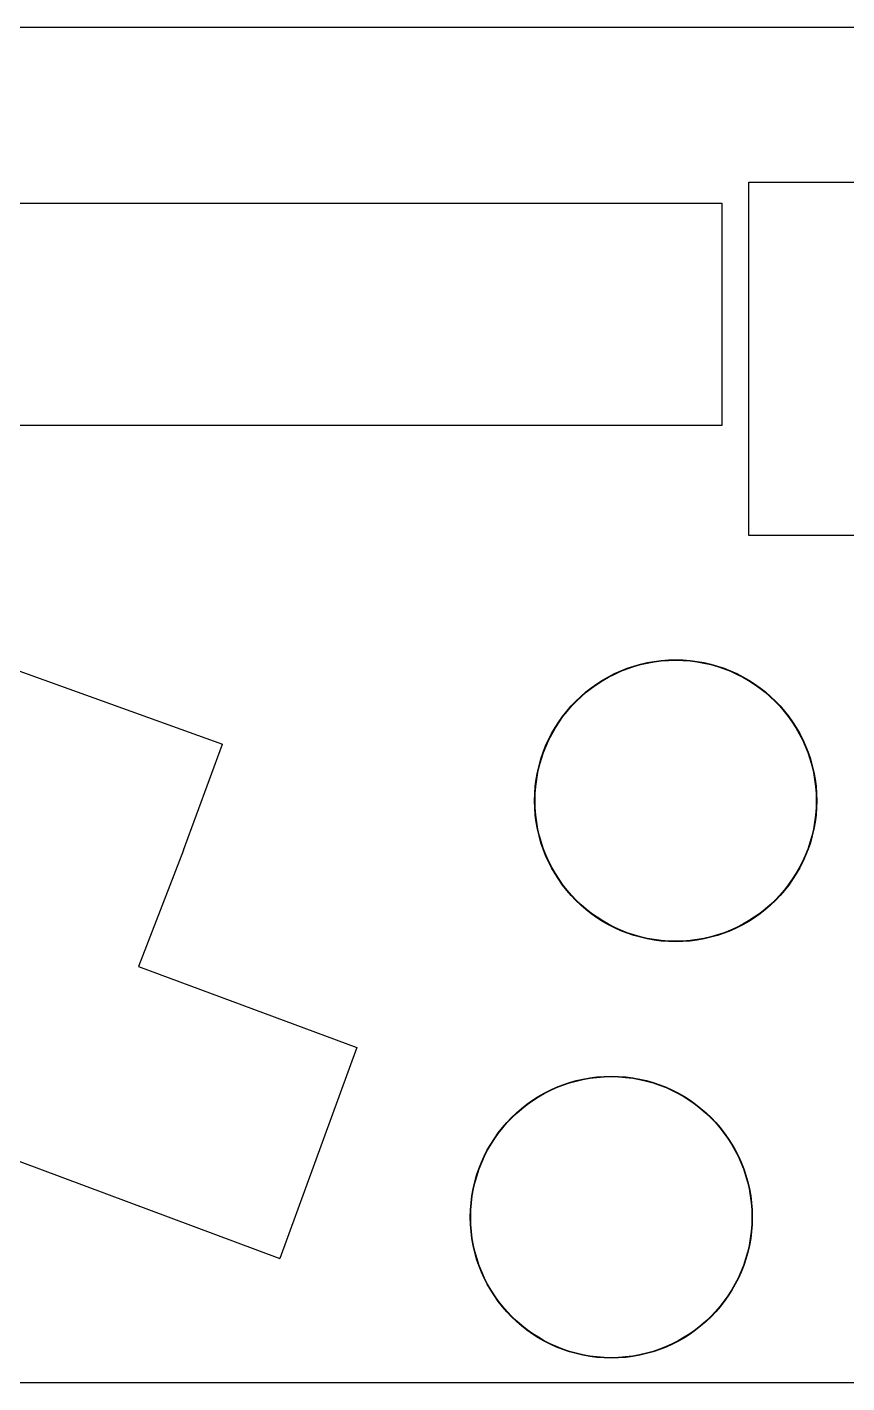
# Model space of a CAD drawing. Header units: millimetres. Extents: x -2 to 247, y -100 to 11.
# Drawn here: x 66.4 to 133.5, y -100.2 to 10.7 of the extents above; entities that cross this region are included whole.
import ezdxf

# ---------------------------------------------------------------- set-up
doc = ezdxf.new("R2010")
doc.units = ezdxf.units.MM
for name, color, linetype in [('Body', 7, 'CONTINUOUS'), ('Body001', 7, 'CONTINUOUS'), ('Body002', 7, 'CONTINUOUS'), ('Hole', 7, 'CONTINUOUS'), ('Hole001', 7, 'CONTINUOUS'), ('Hole002', 7, 'CONTINUOUS'), ('Hole003', 7, 'CONTINUOUS'), ('Hole004', 7, 'CONTINUOUS'), ('Pad', 7, 'CONTINUOUS'), ('Pad001', 7, 'CONTINUOUS'), ('Pad002', 7, 'CONTINUOUS'), ('Pocket', 7, 'CONTINUOUS'), ('Pocket001', 7, 'CONTINUOUS'), ('Pocket002', 7, 'CONTINUOUS'), ('Pocket004', 7, 'CONTINUOUS'), ('Pocket005', 7, 'CONTINUOUS'), ('Sketch', 7, 'CONTINUOUS'), ('Sketch002', 7, 'CONTINUOUS'), ('Sketch004', 7, 'CONTINUOUS'), ('Sketch005', 7, 'CONTINUOUS'), ('Sketch006', 7, 'CONTINUOUS'), ('Sketch007', 7, 'CONTINUOUS'), ('Sketch008', 7, 'CONTINUOUS'), ('Sketch010', 7, 'CONTINUOUS'), ('Sketch012', 7, 'CONTINUOUS'), ('Sketch013', 7, 'CONTINUOUS')]:
    doc.layers.add(name, color=color, linetype=linetype)

msp = doc.modelspace()

# ---------------------------------------------------------------- linework, layer by layer
at = {"layer": 'Body'}
for p, q in [((2.94989, 10.7266), (243.407, 10.7266)), ((2.94989, 10.7266, -5), (243.407, 10.7266, -5)), ((2.94989, 10.7266), (243.407, 10.7266)), ((2.94989, 10.7266, -5), (243.407, 10.7266, -5)), ((241.329, -100.218), (1.30016, -100.218)), ((241.329, -100.218, -5), (1.30016, -100.218, -5)), ((241.329, -100.218), (1.30016, -100.218)), ((241.329, -100.218, -5), (1.30016, -100.218, -5))]:
    msp.add_line(p, q, dxfattribs=at)
at = {"layer": 'Body001'}
for p, q in [((2.94989, 10.7266), (214.413, 10.7266)), ((2.94989, 10.7266, -5), (214.413, 10.7266, -5)), ((2.94989, 10.7266), (214.413, 10.7266)), ((2.94989, 10.7266, -5), (214.413, 10.7266, -5)), ((125.466, -1.95564), (189.745, -1.95564)), ((125.466, -30.8719), (125.466, -1.95564)), ((125.466, -1.95564, -5), (189.745, -1.95564, -5)), ((125.466, -30.8719, -5), (125.466, -1.95564, -5)), ((125.466, -1.95564), (189.745, -1.95564)), ((125.466, -1.95564, -5), (189.745, -1.95564, -5)), ((125.466, -1.95564), (125.466, -1.95564, -5)), ((125.466, -30.8719), (125.466, -1.95564)), ((125.466, -1.95564), (125.466, -1.95564, -5)), ((125.466, -30.8719, -5), (125.466, -1.95564, -5)), ((3.6778, -3.67118), (123.261, -3.67118)), ((3.6778, -3.67118, -5), (123.261, -3.67118, -5)), ((3.6778, -3.67118), (123.261, -3.67118)), ((3.6778, -3.67118, -5), (123.261, -3.67118, -5)), ((123.261, -3.67118), (123.261, -21.8796)), ((123.261, -3.67118, -5), (123.261, -21.8796, -5)), ((123.261, -3.67118), (123.261, -3.67118, -5)), ((123.261, -3.67118), (123.261, -21.8796)), ((123.261, -3.67118, -5), (123.261, -21.8796, -5)), ((123.261, -3.67118), (123.261, -3.67118, -5)), ((123.261, -21.8796), (3.6778, -21.8796)), ((123.261, -21.8796, -5), (3.6778, -21.8796, -5)), ((123.261, -21.8796), (3.6778, -21.8796)), ((123.261, -21.8796, -5), (3.6778, -21.8796, -5)), ((123.261, -21.8796), (123.261, -21.8796, -5)), ((123.261, -21.8796), (123.261, -21.8796, -5)), ((189.806, -30.8719), (125.466, -30.8719)), ((189.806, -30.8719, -5), (125.466, -30.8719, -5)), ((125.466, -30.8719), (125.466, -30.8719, -5)), ((189.806, -30.8719), (125.466, -30.8719)), ((125.466, -30.8719), (125.466, -30.8719, -5)), ((189.806, -30.8719, -5), (125.466, -30.8719, -5)), ((65.087, -41.7096), (82.411, -47.9487)), ((65.087, -41.7096, -5), (82.411, -47.9487, -5)), ((65.087, -41.7096), (82.411, -47.9487)), ((65.087, -41.7096, -5), (82.411, -47.9487, -5)), ((79.2356, -56.6277), (82.411, -47.9487)), ((79.2356, -56.6277, -5), (82.411, -47.9487, -5)), ((79.2356, -56.6277), (82.411, -47.9487)), ((79.2356, -56.6277, -5), (82.411, -47.9487, -5)), ((82.411, -47.9487), (82.411, -47.9487, -5)), ((82.411, -47.9487), (82.411, -47.9487, -5)), ((130.988, -52.5802), (130.988, -52.5802, -5)), ((130.988, -52.5802), (130.988, -52.5802, -5)), ((79.2356, -56.6277), (75.5554, -66.136)), ((79.2356, -56.6277, -5), (75.5554, -66.136, -5)), ((79.2356, -56.6277), (75.5554, -66.136)), ((79.2356, -56.6277, -5), (75.5554, -66.136, -5)), ((79.2356, -56.6277), (79.2356, -56.6277, -5)), ((79.2356, -56.6277), (79.2356, -56.6277, -5)), ((75.5554, -66.136), (93.4166, -72.7756)), ((75.5554, -66.136, -5), (93.4166, -72.7756, -5)), ((75.5554, -66.136), (93.4166, -72.7756)), ((75.5554, -66.136, -5), (93.4166, -72.7756, -5)), ((75.5554, -66.136), (75.5554, -66.136, -5)), ((75.5554, -66.136), (75.5554, -66.136, -5)), ((34.0657, -70.232), (87.1238, -90.0486)), ((34.0657, -70.232, -5), (87.1238, -90.0486, -5)), ((34.0657, -70.232), (87.1238, -90.0486)), ((34.0657, -70.232, -5), (87.1238, -90.0486, -5)), ((93.4166, -72.7756), (87.1238, -90.0486)), ((93.4166, -72.7756, -5), (87.1238, -90.0486, -5)), ((93.4166, -72.7756), (87.1238, -90.0486)), ((93.4166, -72.7756, -5), (87.1238, -90.0486, -5)), ((93.4166, -72.7756), (93.4166, -72.7756, -5)), ((93.4166, -72.7756), (93.4166, -72.7756, -5)), ((125.723, -86.6552), (125.723, -86.6552, -5)), ((125.723, -86.6552), (125.723, -86.6552, -5)), ((87.1238, -90.0486), (87.1238, -90.0486, -5)), ((87.1238, -90.0486), (87.1238, -90.0486, -5)), ((241.329, -100.218), (1.30016, -100.218)), ((241.329, -100.218, -5), (1.30016, -100.218, -5)), ((241.329, -100.218), (1.30016, -100.218)), ((241.329, -100.218, -5), (1.30016, -100.218, -5))]:
    msp.add_line(p, q, dxfattribs=at)
for centre in [(119.488, -52.5802), (119.488, -52.5802), (119.488, -52.5802), (119.488, -52.5802), (114.223, -86.6552), (114.223, -86.6552), (114.223, -86.6552), (114.223, -86.6552)]:
    msp.add_circle(centre, 11.5, dxfattribs=at)
at = {"layer": 'Body002'}
for p, q in [((2.94989, 10.7266), (243.407, 10.7266)), ((2.94989, 10.7266, -5), (243.407, 10.7266, -5)), ((2.94989, 10.7266), (243.407, 10.7266)), ((2.94989, 10.7266, -5), (243.407, 10.7266, -5)), ((3.6778, -3.67118), (123.261, -3.67118)), ((3.6778, -3.67118, -5), (123.261, -3.67118, -5)), ((3.6778, -3.67118), (123.261, -3.67118)), ((3.6778, -3.67118, -5), (123.261, -3.67118, -5)), ((123.261, -3.67118), (123.261, -21.8796)), ((123.261, -3.67118, -5), (123.261, -21.8796, -5)), ((123.261, -3.67118), (123.261, -3.67118, -5)), ((123.261, -3.67118), (123.261, -21.8796)), ((123.261, -3.67118, -5), (123.261, -21.8796, -5)), ((123.261, -3.67118), (123.261, -3.67118, -5)), ((123.261, -21.8796), (3.6778, -21.8796)), ((123.261, -21.8796, -5), (3.6778, -21.8796, -5)), ((123.261, -21.8796), (3.6778, -21.8796)), ((123.261, -21.8796, -5), (3.6778, -21.8796, -5)), ((123.261, -21.8796), (123.261, -21.8796, -5)), ((123.261, -21.8796), (123.261, -21.8796, -5)), ((65.087, -41.7096), (82.411, -47.9487)), ((65.087, -41.7096, -5), (82.411, -47.9487, -5)), ((65.087, -41.7096), (82.411, -47.9487)), ((65.087, -41.7096, -5), (82.411, -47.9487, -5)), ((79.2356, -56.6277), (82.411, -47.9487)), ((79.2356, -56.6277, -5), (82.411, -47.9487, -5)), ((79.2356, -56.6277), (82.411, -47.9487)), ((79.2356, -56.6277, -5), (82.411, -47.9487, -5)), ((82.411, -47.9487), (82.411, -47.9487, -5)), ((82.411, -47.9487), (82.411, -47.9487, -5)), ((130.988, -52.5802), (130.988, -52.5802, -5)), ((130.988, -52.5802), (130.988, -52.5802, -5)), ((79.2356, -56.6277), (75.5554, -66.136)), ((79.2356, -56.6277, -5), (75.5554, -66.136, -5)), ((79.2356, -56.6277), (75.5554, -66.136)), ((79.2356, -56.6277, -5), (75.5554, -66.136, -5)), ((79.2356, -56.6277), (79.2356, -56.6277, -5)), ((79.2356, -56.6277), (79.2356, -56.6277, -5)), ((75.5554, -66.136), (93.4166, -72.7756)), ((75.5554, -66.136, -5), (93.4166, -72.7756, -5)), ((75.5554, -66.136), (93.4166, -72.7756)), ((75.5554, -66.136, -5), (93.4166, -72.7756, -5)), ((75.5554, -66.136), (75.5554, -66.136, -5)), ((75.5554, -66.136), (75.5554, -66.136, -5)), ((34.0657, -70.232), (87.1238, -90.0486)), ((34.0657, -70.232, -5), (87.1238, -90.0486, -5)), ((34.0657, -70.232), (87.1238, -90.0486)), ((34.0657, -70.232, -5), (87.1238, -90.0486, -5)), ((93.4166, -72.7756), (87.1238, -90.0486)), ((93.4166, -72.7756, -5), (87.1238, -90.0486, -5)), ((93.4166, -72.7756), (87.1238, -90.0486)), ((93.4166, -72.7756, -5), (87.1238, -90.0486, -5)), ((93.4166, -72.7756), (93.4166, -72.7756, -5)), ((93.4166, -72.7756), (93.4166, -72.7756, -5)), ((125.723, -86.6552), (125.723, -86.6552, -5)), ((125.723, -86.6552), (125.723, -86.6552, -5)), ((87.1238, -90.0486), (87.1238, -90.0486, -5)), ((87.1238, -90.0486), (87.1238, -90.0486, -5)), ((241.329, -100.218), (1.30016, -100.218)), ((241.329, -100.218, -5), (1.30016, -100.218, -5)), ((241.329, -100.218), (1.30016, -100.218)), ((241.329, -100.218, -5), (1.30016, -100.218, -5))]:
    msp.add_line(p, q, dxfattribs=at)
for centre in [(119.488, -52.5802), (119.488, -52.5802), (119.488, -52.5802), (119.488, -52.5802), (114.223, -86.6552), (114.223, -86.6552), (114.223, -86.6552), (114.223, -86.6552)]:
    msp.add_circle(centre, 11.5, dxfattribs=at)
at = {"layer": 'Hole'}
for p, q in [((2.94989, 10.7266), (243.407, 10.7266)), ((2.94989, 10.7266, -5), (243.407, 10.7266, -5)), ((2.94989, 10.7266), (243.407, 10.7266)), ((2.94989, 10.7266, -5), (243.407, 10.7266, -5)), ((241.329, -100.218), (1.30016, -100.218)), ((241.329, -100.218, -5), (1.30016, -100.218, -5)), ((241.329, -100.218), (1.30016, -100.218)), ((241.329, -100.218, -5), (1.30016, -100.218, -5))]:
    msp.add_line(p, q, dxfattribs=at)
at = {"layer": 'Hole001'}
for p, q in [((2.94989, 10.7266), (243.407, 10.7266)), ((2.94989, 10.7266, -5), (243.407, 10.7266, -5)), ((2.94989, 10.7266), (243.407, 10.7266)), ((2.94989, 10.7266, -5), (243.407, 10.7266, -5)), ((241.329, -100.218), (1.30016, -100.218)), ((241.329, -100.218, -5), (1.30016, -100.218, -5)), ((241.329, -100.218), (1.30016, -100.218)), ((241.329, -100.218, -5), (1.30016, -100.218, -5))]:
    msp.add_line(p, q, dxfattribs=at)
at = {"layer": 'Hole002'}
for p, q in [((2.94989, 10.7266), (243.407, 10.7266)), ((2.94989, 10.7266, -5), (243.407, 10.7266, -5)), ((2.94989, 10.7266), (243.407, 10.7266)), ((2.94989, 10.7266, -5), (243.407, 10.7266, -5)), ((130.988, -52.5802), (130.988, -52.5802, -5)), ((130.988, -52.5802), (130.988, -52.5802, -5)), ((125.723, -86.6552), (125.723, -86.6552, -5)), ((125.723, -86.6552), (125.723, -86.6552, -5)), ((241.329, -100.218), (1.30016, -100.218)), ((241.329, -100.218, -5), (1.30016, -100.218, -5)), ((241.329, -100.218), (1.30016, -100.218)), ((241.329, -100.218, -5), (1.30016, -100.218, -5))]:
    msp.add_line(p, q, dxfattribs=at)
for centre in [(119.488, -52.5802), (119.488, -52.5802), (119.488, -52.5802), (119.488, -52.5802), (114.223, -86.6552), (114.223, -86.6552), (114.223, -86.6552), (114.223, -86.6552)]:
    msp.add_circle(centre, 11.5, dxfattribs=at)
at = {"layer": 'Hole003'}
for p, q in [((2.94989, 10.7266), (243.407, 10.7266)), ((2.94989, 10.7266, -5), (243.407, 10.7266, -5)), ((2.94989, 10.7266), (243.407, 10.7266)), ((2.94989, 10.7266, -5), (243.407, 10.7266, -5)), ((241.329, -100.218), (1.30016, -100.218)), ((241.329, -100.218, -5), (1.30016, -100.218, -5)), ((241.329, -100.218), (1.30016, -100.218)), ((241.329, -100.218, -5), (1.30016, -100.218, -5))]:
    msp.add_line(p, q, dxfattribs=at)
at = {"layer": 'Hole004'}
for p, q in [((2.94989, 10.7266), (243.407, 10.7266)), ((2.94989, 10.7266, -5), (243.407, 10.7266, -5)), ((2.94989, 10.7266), (243.407, 10.7266)), ((2.94989, 10.7266, -5), (243.407, 10.7266, -5)), ((130.988, -52.5802), (130.988, -52.5802, -5)), ((130.988, -52.5802), (130.988, -52.5802, -5)), ((125.723, -86.6552), (125.723, -86.6552, -5)), ((125.723, -86.6552), (125.723, -86.6552, -5)), ((241.329, -100.218), (1.30016, -100.218)), ((241.329, -100.218, -5), (1.30016, -100.218, -5)), ((241.329, -100.218), (1.30016, -100.218)), ((241.329, -100.218, -5), (1.30016, -100.218, -5))]:
    msp.add_line(p, q, dxfattribs=at)
for centre in [(119.488, -52.5802), (119.488, -52.5802), (119.488, -52.5802), (119.488, -52.5802), (114.223, -86.6552), (114.223, -86.6552), (114.223, -86.6552), (114.223, -86.6552)]:
    msp.add_circle(centre, 11.5, dxfattribs=at)
at = {"layer": 'Pad'}
for p, q in [((2.94989, 10.7266), (243.407, 10.7266)), ((2.94989, 10.7266, -5), (243.407, 10.7266, -5)), ((2.94989, 10.7266), (243.407, 10.7266)), ((2.94989, 10.7266, -5), (243.407, 10.7266, -5)), ((241.329, -100.218), (1.30016, -100.218)), ((241.329, -100.218, -5), (1.30016, -100.218, -5)), ((241.329, -100.218), (1.30016, -100.218)), ((241.329, -100.218, -5), (1.30016, -100.218, -5))]:
    msp.add_line(p, q, dxfattribs=at)
at = {"layer": 'Pad001'}
for p, q in [((2.94989, 10.7266), (243.407, 10.7266)), ((2.94989, 10.7266, -5), (243.407, 10.7266, -5)), ((2.94989, 10.7266), (243.407, 10.7266)), ((2.94989, 10.7266, -5), (243.407, 10.7266, -5)), ((241.329, -100.218), (1.30016, -100.218)), ((241.329, -100.218, -5), (1.30016, -100.218, -5)), ((241.329, -100.218), (1.30016, -100.218)), ((241.329, -100.218, -5), (1.30016, -100.218, -5))]:
    msp.add_line(p, q, dxfattribs=at)
at = {"layer": 'Pad002'}
for p, q in [((2.94989, 10.7266), (243.407, 10.7266)), ((2.94989, 10.7266, -5), (243.407, 10.7266, -5)), ((2.94989, 10.7266), (243.407, 10.7266)), ((2.94989, 10.7266, -5), (243.407, 10.7266, -5)), ((241.329, -100.218), (1.30016, -100.218)), ((241.329, -100.218, -5), (1.30016, -100.218, -5)), ((241.329, -100.218), (1.30016, -100.218)), ((241.329, -100.218, -5), (1.30016, -100.218, -5))]:
    msp.add_line(p, q, dxfattribs=at)
at = {"layer": 'Pocket'}
for p, q in [((2.94989, 10.7266), (214.413, 10.7266)), ((2.94989, 10.7266, -5), (214.413, 10.7266, -5)), ((2.94989, 10.7266), (214.413, 10.7266)), ((2.94989, 10.7266, -5), (214.413, 10.7266, -5)), ((125.466, -1.95564), (189.745, -1.95564)), ((125.466, -30.8719), (125.466, -1.95564)), ((125.466, -1.95564, -5), (189.745, -1.95564, -5)), ((125.466, -30.8719, -5), (125.466, -1.95564, -5)), ((125.466, -1.95564), (189.745, -1.95564)), ((125.466, -1.95564, -5), (189.745, -1.95564, -5)), ((125.466, -1.95564), (125.466, -1.95564, -5)), ((125.466, -30.8719), (125.466, -1.95564)), ((125.466, -1.95564), (125.466, -1.95564, -5)), ((125.466, -30.8719, -5), (125.466, -1.95564, -5)), ((189.806, -30.8719), (125.466, -30.8719)), ((189.806, -30.8719, -5), (125.466, -30.8719, -5)), ((125.466, -30.8719), (125.466, -30.8719, -5)), ((189.806, -30.8719), (125.466, -30.8719)), ((125.466, -30.8719), (125.466, -30.8719, -5)), ((189.806, -30.8719, -5), (125.466, -30.8719, -5)), ((130.988, -52.5802), (130.988, -52.5802, -5)), ((130.988, -52.5802), (130.988, -52.5802, -5)), ((125.723, -86.6552), (125.723, -86.6552, -5)), ((125.723, -86.6552), (125.723, -86.6552, -5)), ((241.329, -100.218), (1.30016, -100.218)), ((241.329, -100.218, -5), (1.30016, -100.218, -5)), ((241.329, -100.218), (1.30016, -100.218)), ((241.329, -100.218, -5), (1.30016, -100.218, -5))]:
    msp.add_line(p, q, dxfattribs=at)
for centre in [(119.488, -52.5802), (119.488, -52.5802), (119.488, -52.5802), (119.488, -52.5802), (114.223, -86.6552), (114.223, -86.6552), (114.223, -86.6552), (114.223, -86.6552)]:
    msp.add_circle(centre, 11.5, dxfattribs=at)
at = {"layer": 'Pocket001'}
for p, q in [((2.94989, 10.7266), (214.413, 10.7266)), ((2.94989, 10.7266, -5), (214.413, 10.7266, -5)), ((2.94989, 10.7266), (214.413, 10.7266)), ((2.94989, 10.7266, -5), (214.413, 10.7266, -5)), ((125.466, -1.95564), (189.745, -1.95564)), ((125.466, -30.8719), (125.466, -1.95564)), ((125.466, -1.95564, -5), (189.745, -1.95564, -5)), ((125.466, -30.8719, -5), (125.466, -1.95564, -5)), ((125.466, -1.95564), (189.745, -1.95564)), ((125.466, -1.95564, -5), (189.745, -1.95564, -5)), ((125.466, -1.95564), (125.466, -1.95564, -5)), ((125.466, -30.8719), (125.466, -1.95564)), ((125.466, -1.95564), (125.466, -1.95564, -5)), ((125.466, -30.8719, -5), (125.466, -1.95564, -5)), ((3.6778, -3.67118), (123.261, -3.67118)), ((3.6778, -3.67118, -5), (123.261, -3.67118, -5)), ((3.6778, -3.67118), (123.261, -3.67118)), ((3.6778, -3.67118, -5), (123.261, -3.67118, -5)), ((123.261, -3.67118), (123.261, -21.8796)), ((123.261, -3.67118, -5), (123.261, -21.8796, -5)), ((123.261, -3.67118), (123.261, -21.8796)), ((123.261, -3.67118, -5), (123.261, -21.8796, -5)), ((123.261, -3.67118), (123.261, -3.67118, -5)), ((123.261, -3.67118), (123.261, -3.67118, -5)), ((123.261, -21.8796), (3.6778, -21.8796)), ((123.261, -21.8796, -5), (3.6778, -21.8796, -5)), ((123.261, -21.8796), (3.6778, -21.8796)), ((123.261, -21.8796, -5), (3.6778, -21.8796, -5)), ((123.261, -21.8796), (123.261, -21.8796, -5)), ((123.261, -21.8796), (123.261, -21.8796, -5)), ((189.806, -30.8719), (125.466, -30.8719)), ((189.806, -30.8719, -5), (125.466, -30.8719, -5)), ((125.466, -30.8719), (125.466, -30.8719, -5)), ((189.806, -30.8719), (125.466, -30.8719)), ((125.466, -30.8719), (125.466, -30.8719, -5)), ((189.806, -30.8719, -5), (125.466, -30.8719, -5)), ((130.988, -52.5802), (130.988, -52.5802, -5)), ((130.988, -52.5802), (130.988, -52.5802, -5)), ((125.723, -86.6552), (125.723, -86.6552, -5)), ((125.723, -86.6552), (125.723, -86.6552, -5)), ((241.329, -100.218), (1.30016, -100.218)), ((241.329, -100.218, -5), (1.30016, -100.218, -5)), ((241.329, -100.218), (1.30016, -100.218)), ((241.329, -100.218, -5), (1.30016, -100.218, -5))]:
    msp.add_line(p, q, dxfattribs=at)
for centre in [(119.488, -52.5802), (119.488, -52.5802), (119.488, -52.5802), (119.488, -52.5802), (114.223, -86.6552), (114.223, -86.6552), (114.223, -86.6552), (114.223, -86.6552)]:
    msp.add_circle(centre, 11.5, dxfattribs=at)
at = {"layer": 'Pocket002'}
for p, q in [((2.94989, 10.7266), (214.413, 10.7266)), ((2.94989, 10.7266, -5), (214.413, 10.7266, -5)), ((2.94989, 10.7266), (214.413, 10.7266)), ((2.94989, 10.7266, -5), (214.413, 10.7266, -5)), ((125.466, -1.95564), (189.745, -1.95564)), ((125.466, -30.8719), (125.466, -1.95564)), ((125.466, -1.95564, -5), (189.745, -1.95564, -5)), ((125.466, -30.8719, -5), (125.466, -1.95564, -5)), ((125.466, -1.95564), (189.745, -1.95564)), ((125.466, -1.95564, -5), (189.745, -1.95564, -5)), ((125.466, -1.95564), (125.466, -1.95564, -5)), ((125.466, -30.8719), (125.466, -1.95564)), ((125.466, -1.95564), (125.466, -1.95564, -5)), ((125.466, -30.8719, -5), (125.466, -1.95564, -5)), ((3.6778, -3.67118), (123.261, -3.67118)), ((3.6778, -3.67118, -5), (123.261, -3.67118, -5)), ((3.6778, -3.67118), (123.261, -3.67118)), ((3.6778, -3.67118, -5), (123.261, -3.67118, -5)), ((123.261, -3.67118), (123.261, -21.8796)), ((123.261, -3.67118, -5), (123.261, -21.8796, -5)), ((123.261, -3.67118), (123.261, -3.67118, -5)), ((123.261, -3.67118), (123.261, -21.8796)), ((123.261, -3.67118, -5), (123.261, -21.8796, -5)), ((123.261, -3.67118), (123.261, -3.67118, -5)), ((123.261, -21.8796), (3.6778, -21.8796)), ((123.261, -21.8796, -5), (3.6778, -21.8796, -5)), ((123.261, -21.8796), (3.6778, -21.8796)), ((123.261, -21.8796, -5), (3.6778, -21.8796, -5)), ((123.261, -21.8796), (123.261, -21.8796, -5)), ((123.261, -21.8796), (123.261, -21.8796, -5)), ((189.806, -30.8719), (125.466, -30.8719)), ((189.806, -30.8719, -5), (125.466, -30.8719, -5)), ((125.466, -30.8719), (125.466, -30.8719, -5)), ((189.806, -30.8719), (125.466, -30.8719)), ((125.466, -30.8719), (125.466, -30.8719, -5)), ((189.806, -30.8719, -5), (125.466, -30.8719, -5)), ((65.087, -41.7096), (82.411, -47.9487)), ((65.087, -41.7096, -5), (82.411, -47.9487, -5)), ((65.087, -41.7096), (82.411, -47.9487)), ((65.087, -41.7096, -5), (82.411, -47.9487, -5)), ((79.2356, -56.6277), (82.411, -47.9487)), ((79.2356, -56.6277, -5), (82.411, -47.9487, -5)), ((79.2356, -56.6277), (82.411, -47.9487)), ((79.2356, -56.6277, -5), (82.411, -47.9487, -5)), ((82.411, -47.9487), (82.411, -47.9487, -5)), ((82.411, -47.9487), (82.411, -47.9487, -5)), ((130.988, -52.5802), (130.988, -52.5802, -5)), ((130.988, -52.5802), (130.988, -52.5802, -5)), ((79.2356, -56.6277), (75.5554, -66.136)), ((79.2356, -56.6277, -5), (75.5554, -66.136, -5)), ((79.2356, -56.6277), (75.5554, -66.136)), ((79.2356, -56.6277, -5), (75.5554, -66.136, -5)), ((79.2356, -56.6277), (79.2356, -56.6277, -5)), ((79.2356, -56.6277), (79.2356, -56.6277, -5)), ((75.5554, -66.136), (93.4166, -72.7756)), ((75.5554, -66.136, -5), (93.4166, -72.7756, -5)), ((75.5554, -66.136), (93.4166, -72.7756)), ((75.5554, -66.136, -5), (93.4166, -72.7756, -5)), ((75.5554, -66.136), (75.5554, -66.136, -5)), ((75.5554, -66.136), (75.5554, -66.136, -5)), ((34.0657, -70.232), (87.1238, -90.0486)), ((34.0657, -70.232, -5), (87.1238, -90.0486, -5)), ((34.0657, -70.232), (87.1238, -90.0486)), ((34.0657, -70.232, -5), (87.1238, -90.0486, -5)), ((93.4166, -72.7756), (87.1238, -90.0486)), ((93.4166, -72.7756, -5), (87.1238, -90.0486, -5)), ((93.4166, -72.7756), (87.1238, -90.0486)), ((93.4166, -72.7756, -5), (87.1238, -90.0486, -5)), ((93.4166, -72.7756), (93.4166, -72.7756, -5)), ((93.4166, -72.7756), (93.4166, -72.7756, -5)), ((125.723, -86.6552), (125.723, -86.6552, -5)), ((125.723, -86.6552), (125.723, -86.6552, -5)), ((87.1238, -90.0486), (87.1238, -90.0486, -5)), ((87.1238, -90.0486), (87.1238, -90.0486, -5)), ((241.329, -100.218), (1.30016, -100.218)), ((241.329, -100.218, -5), (1.30016, -100.218, -5)), ((241.329, -100.218), (1.30016, -100.218)), ((241.329, -100.218, -5), (1.30016, -100.218, -5))]:
    msp.add_line(p, q, dxfattribs=at)
for centre in [(119.488, -52.5802), (119.488, -52.5802), (119.488, -52.5802), (119.488, -52.5802), (114.223, -86.6552), (114.223, -86.6552), (114.223, -86.6552), (114.223, -86.6552)]:
    msp.add_circle(centre, 11.5, dxfattribs=at)
at = {"layer": 'Pocket004'}
for p, q in [((2.94989, 10.7266), (243.407, 10.7266)), ((2.94989, 10.7266, -5), (243.407, 10.7266, -5)), ((2.94989, 10.7266), (243.407, 10.7266)), ((2.94989, 10.7266, -5), (243.407, 10.7266, -5)), ((3.6778, -3.67118), (123.261, -3.67118)), ((3.6778, -3.67118, -5), (123.261, -3.67118, -5)), ((3.6778, -3.67118), (123.261, -3.67118)), ((3.6778, -3.67118, -5), (123.261, -3.67118, -5)), ((123.261, -3.67118), (123.261, -21.8796)), ((123.261, -3.67118, -5), (123.261, -21.8796, -5)), ((123.261, -3.67118), (123.261, -21.8796)), ((123.261, -3.67118, -5), (123.261, -21.8796, -5)), ((123.261, -3.67118), (123.261, -3.67118, -5)), ((123.261, -3.67118), (123.261, -3.67118, -5)), ((123.261, -21.8796), (3.6778, -21.8796)), ((123.261, -21.8796, -5), (3.6778, -21.8796, -5)), ((123.261, -21.8796), (3.6778, -21.8796)), ((123.261, -21.8796, -5), (3.6778, -21.8796, -5)), ((123.261, -21.8796), (123.261, -21.8796, -5)), ((123.261, -21.8796), (123.261, -21.8796, -5)), ((130.988, -52.5802), (130.988, -52.5802, -5)), ((130.988, -52.5802), (130.988, -52.5802, -5)), ((125.723, -86.6552), (125.723, -86.6552, -5)), ((125.723, -86.6552), (125.723, -86.6552, -5)), ((241.329, -100.218), (1.30016, -100.218)), ((241.329, -100.218, -5), (1.30016, -100.218, -5)), ((241.329, -100.218), (1.30016, -100.218)), ((241.329, -100.218, -5), (1.30016, -100.218, -5))]:
    msp.add_line(p, q, dxfattribs=at)
for centre in [(119.488, -52.5802), (119.488, -52.5802), (119.488, -52.5802), (119.488, -52.5802), (114.223, -86.6552), (114.223, -86.6552), (114.223, -86.6552), (114.223, -86.6552)]:
    msp.add_circle(centre, 11.5, dxfattribs=at)
at = {"layer": 'Pocket005'}
for p, q in [((2.94989, 10.7266), (243.407, 10.7266)), ((2.94989, 10.7266, -5), (243.407, 10.7266, -5)), ((2.94989, 10.7266), (243.407, 10.7266)), ((2.94989, 10.7266, -5), (243.407, 10.7266, -5)), ((3.6778, -3.67118), (123.261, -3.67118)), ((3.6778, -3.67118, -5), (123.261, -3.67118, -5)), ((3.6778, -3.67118), (123.261, -3.67118)), ((3.6778, -3.67118, -5), (123.261, -3.67118, -5)), ((123.261, -3.67118), (123.261, -21.8796)), ((123.261, -3.67118, -5), (123.261, -21.8796, -5)), ((123.261, -3.67118), (123.261, -3.67118, -5)), ((123.261, -3.67118), (123.261, -21.8796)), ((123.261, -3.67118, -5), (123.261, -21.8796, -5)), ((123.261, -3.67118), (123.261, -3.67118, -5)), ((123.261, -21.8796), (3.6778, -21.8796)), ((123.261, -21.8796, -5), (3.6778, -21.8796, -5)), ((123.261, -21.8796), (3.6778, -21.8796)), ((123.261, -21.8796, -5), (3.6778, -21.8796, -5)), ((123.261, -21.8796), (123.261, -21.8796, -5)), ((123.261, -21.8796), (123.261, -21.8796, -5)), ((65.087, -41.7096), (82.411, -47.9487)), ((65.087, -41.7096, -5), (82.411, -47.9487, -5)), ((65.087, -41.7096), (82.411, -47.9487)), ((65.087, -41.7096, -5), (82.411, -47.9487, -5)), ((79.2356, -56.6277), (82.411, -47.9487)), ((79.2356, -56.6277, -5), (82.411, -47.9487, -5)), ((79.2356, -56.6277), (82.411, -47.9487)), ((79.2356, -56.6277, -5), (82.411, -47.9487, -5)), ((82.411, -47.9487), (82.411, -47.9487, -5)), ((82.411, -47.9487), (82.411, -47.9487, -5)), ((130.988, -52.5802), (130.988, -52.5802, -5)), ((130.988, -52.5802), (130.988, -52.5802, -5)), ((79.2356, -56.6277), (75.5554, -66.136)), ((79.2356, -56.6277, -5), (75.5554, -66.136, -5)), ((79.2356, -56.6277), (75.5554, -66.136)), ((79.2356, -56.6277, -5), (75.5554, -66.136, -5)), ((79.2356, -56.6277), (79.2356, -56.6277, -5)), ((79.2356, -56.6277), (79.2356, -56.6277, -5)), ((75.5554, -66.136), (93.4166, -72.7756)), ((75.5554, -66.136, -5), (93.4166, -72.7756, -5)), ((75.5554, -66.136), (93.4166, -72.7756)), ((75.5554, -66.136, -5), (93.4166, -72.7756, -5)), ((75.5554, -66.136), (75.5554, -66.136, -5)), ((75.5554, -66.136), (75.5554, -66.136, -5)), ((34.0657, -70.232), (87.1238, -90.0486)), ((34.0657, -70.232, -5), (87.1238, -90.0486, -5)), ((34.0657, -70.232), (87.1238, -90.0486)), ((34.0657, -70.232, -5), (87.1238, -90.0486, -5)), ((93.4166, -72.7756), (87.1238, -90.0486)), ((93.4166, -72.7756, -5), (87.1238, -90.0486, -5)), ((93.4166, -72.7756), (87.1238, -90.0486)), ((93.4166, -72.7756, -5), (87.1238, -90.0486, -5)), ((93.4166, -72.7756), (93.4166, -72.7756, -5)), ((93.4166, -72.7756), (93.4166, -72.7756, -5)), ((125.723, -86.6552), (125.723, -86.6552, -5)), ((125.723, -86.6552), (125.723, -86.6552, -5)), ((87.1238, -90.0486), (87.1238, -90.0486, -5)), ((87.1238, -90.0486), (87.1238, -90.0486, -5)), ((241.329, -100.218), (1.30016, -100.218)), ((241.329, -100.218, -5), (1.30016, -100.218, -5)), ((241.329, -100.218), (1.30016, -100.218)), ((241.329, -100.218, -5), (1.30016, -100.218, -5))]:
    msp.add_line(p, q, dxfattribs=at)
for centre in [(119.488, -52.5802), (119.488, -52.5802), (119.488, -52.5802), (119.488, -52.5802), (114.223, -86.6552), (114.223, -86.6552), (114.223, -86.6552), (114.223, -86.6552)]:
    msp.add_circle(centre, 11.5, dxfattribs=at)
at = {"layer": 'Sketch'}
for p, q in [((2.94989, 10.7266), (243.407, 10.7266)), ((241.329, -100.218), (1.30016, -100.218))]:
    msp.add_line(p, q, dxfattribs=at)
at = {"layer": 'Sketch002'}
for p, q in [((2.94989, 10.7266), (243.407, 10.7266)), ((241.329, -100.218), (1.30016, -100.218))]:
    msp.add_line(p, q, dxfattribs=at)
at = {"layer": 'Sketch004'}
for centre, radius in [((119.488, -52.5802), 11.5392), ((114.223, -86.6552), 11.5339)]:
    msp.add_circle(centre, radius, dxfattribs=at)
at = {"layer": 'Sketch005'}
for p, q in [((125.466, -30.8719), (125.466, -1.95564)), ((125.466, -1.95564), (189.745, -1.95564)), ((189.806, -30.8719), (125.466, -30.8719))]:
    msp.add_line(p, q, dxfattribs=at)
at = {"layer": 'Sketch006'}
for p, q in [((3.6778, -3.67118), (123.261, -3.67118)), ((123.261, -3.67118), (123.261, -21.8796)), ((123.261, -21.8796), (3.6778, -21.8796))]:
    msp.add_line(p, q, dxfattribs=at)
at = {"layer": 'Sketch007'}
for p, q in [((65.087, -41.7096), (82.411, -47.9487)), ((79.2356, -56.6277), (82.411, -47.9487)), ((79.2356, -56.6277), (75.5554, -66.136)), ((75.5554, -66.136), (93.4166, -72.7756)), ((34.0657, -70.232), (87.1238, -90.0486)), ((93.4166, -72.7756), (87.1238, -90.0486))]:
    msp.add_line(p, q, dxfattribs=at)
at = {"layer": 'Sketch008'}
for p, q in [((2.94989, 10.7266), (243.407, 10.7266)), ((241.329, -100.218), (1.30016, -100.218))]:
    msp.add_line(p, q, dxfattribs=at)
at = {"layer": 'Sketch010'}
for centre, radius in [((119.488, -52.5802), 11.5392), ((114.223, -86.6552), 11.5339)]:
    msp.add_circle(centre, radius, dxfattribs=at)
at = {"layer": 'Sketch012'}
for p, q in [((3.6778, -3.67118), (123.261, -3.67118)), ((123.261, -3.67118), (123.261, -21.8796)), ((123.261, -21.8796), (3.6778, -21.8796))]:
    msp.add_line(p, q, dxfattribs=at)
at = {"layer": 'Sketch013'}
for p, q in [((65.087, -41.7096), (82.411, -47.9487)), ((79.2356, -56.6277), (82.411, -47.9487)), ((79.2356, -56.6277), (75.5554, -66.136)), ((75.5554, -66.136), (93.4166, -72.7756)), ((34.0657, -70.232), (87.1238, -90.0486)), ((93.4166, -72.7756), (87.1238, -90.0486))]:
    msp.add_line(p, q, dxfattribs=at)

doc.saveas('drawing.dxf')
